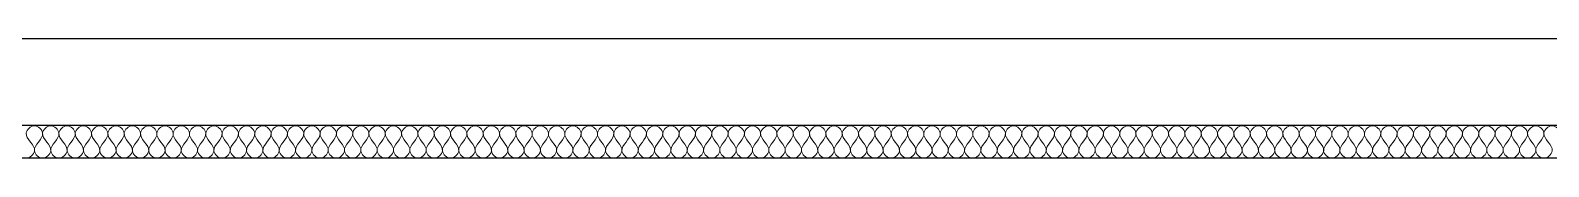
# Model space of a CAD drawing. Header units: metres. Extents: x 125 to 1179, y 511 to 749.
# Drawn here: x 600.6 to 652.4, y 695.2 to 699.3 of the extents above; entities that cross this region are included whole.
import ezdxf

# ---------------------------------------------------------------- set-up
doc = ezdxf.new("R2010")
doc.units = ezdxf.units.M
doc.layers.add('Text18', color=8, linetype='Continuous', lineweight=18)

msp = doc.modelspace()

# ---------------------------------------------------------------- linework, layer by layer
for p, q in [((735.692, 699.329), (385.661, 699.329)), ((732.321, 696.369), (510.855, 696.369)), ((731.197, 695.245), (532.321, 695.245))]:
    msp.add_line(p, q)
at = {"layer": 'Text18', "color": 0, "ltscale": 0.5}
for points, knots in [([(601.018, 696.107), (601.001, 696.227), (600.74, 696.488), (600.242, 695.993), (600.963, 695.609), (600.586, 695.246), (600.461, 695.245)], [2.217326, 2.217326, 2.217326, 2.217326, 2.553667, 2.890008, 3.49416, 3.830501, 3.830501, 3.830501, 3.830501]), ([(601.574, 696.107), (601.557, 696.227), (601.296, 696.488), (600.799, 695.993), (601.519, 695.609), (601.142, 695.246), (601.018, 695.245)], [2.217326, 2.217326, 2.217326, 2.217326, 2.553667, 2.890008, 3.49416, 3.830501, 3.830501, 3.830501, 3.830501]), ([(602.13, 696.107), (602.114, 696.227), (601.852, 696.488), (601.355, 695.993), (602.076, 695.609), (601.699, 695.246), (601.574, 695.245)], [2.217326, 2.217326, 2.217326, 2.217326, 2.553667, 2.890008, 3.49416, 3.830501, 3.830501, 3.830501, 3.830501]), ([(602.687, 696.107), (602.67, 696.227), (602.409, 696.488), (601.911, 695.993), (602.632, 695.609), (602.255, 695.246), (602.13, 695.245)], [2.217326, 2.217326, 2.217326, 2.217326, 2.553667, 2.890008, 3.49416, 3.830501, 3.830501, 3.830501, 3.830501]), ([(603.243, 696.107), (603.226, 696.227), (602.965, 696.488), (602.468, 695.993), (603.188, 695.609), (602.811, 695.246), (602.687, 695.245)], [2.217326, 2.217326, 2.217326, 2.217326, 2.553667, 2.890008, 3.49416, 3.830501, 3.830501, 3.830501, 3.830501]), ([(603.799, 696.107), (603.783, 696.227), (603.521, 696.488), (603.024, 695.993), (603.745, 695.609), (603.368, 695.246), (603.243, 695.245)], [2.217326, 2.217326, 2.217326, 2.217326, 2.553667, 2.890008, 3.49416, 3.830501, 3.830501, 3.830501, 3.830501]), ([(604.356, 696.107), (604.339, 696.227), (604.078, 696.488), (603.58, 695.993), (604.301, 695.609), (603.924, 695.246), (603.799, 695.245)], [2.217326, 2.217326, 2.217326, 2.217326, 2.553667, 2.890008, 3.49416, 3.830501, 3.830501, 3.830501, 3.830501]), ([(604.912, 696.107), (604.895, 696.227), (604.634, 696.488), (604.137, 695.993), (604.857, 695.609), (604.48, 695.246), (604.356, 695.245)], [2.217326, 2.217326, 2.217326, 2.217326, 2.553667, 2.890008, 3.49416, 3.830501, 3.830501, 3.830501, 3.830501]), ([(605.468, 696.107), (605.452, 696.227), (605.19, 696.488), (604.693, 695.993), (605.414, 695.609), (605.037, 695.246), (604.912, 695.245)], [2.217326, 2.217326, 2.217326, 2.217326, 2.553667, 2.890008, 3.49416, 3.830501, 3.830501, 3.830501, 3.830501]), ([(606.025, 696.107), (606.008, 696.227), (605.747, 696.488), (605.249, 695.993), (605.97, 695.609), (605.593, 695.246), (605.468, 695.245)], [2.217326, 2.217326, 2.217326, 2.217326, 2.553667, 2.890008, 3.49416, 3.830501, 3.830501, 3.830501, 3.830501]), ([(606.581, 696.107), (606.564, 696.227), (606.303, 696.488), (605.806, 695.993), (606.526, 695.609), (606.149, 695.246), (606.025, 695.245)], [2.217326, 2.217326, 2.217326, 2.217326, 2.553667, 2.890008, 3.49416, 3.830501, 3.830501, 3.830501, 3.830501]), ([(607.137, 696.107), (607.121, 696.227), (606.859, 696.488), (606.362, 695.993), (607.083, 695.609), (606.706, 695.246), (606.581, 695.245)], [2.217326, 2.217326, 2.217326, 2.217326, 2.553667, 2.890008, 3.49416, 3.830501, 3.830501, 3.830501, 3.830501]), ([(607.694, 696.107), (607.677, 696.227), (607.416, 696.488), (606.918, 695.993), (607.639, 695.609), (607.262, 695.246), (607.137, 695.245)], [2.217326, 2.217326, 2.217326, 2.217326, 2.553667, 2.890008, 3.49416, 3.830501, 3.830501, 3.830501, 3.830501]), ([(608.25, 696.107), (608.233, 696.227), (607.972, 696.488), (607.475, 695.993), (608.195, 695.609), (607.818, 695.246), (607.694, 695.245)], [2.217326, 2.217326, 2.217326, 2.217326, 2.553667, 2.890008, 3.49416, 3.830501, 3.830501, 3.830501, 3.830501]), ([(608.806, 696.107), (608.79, 696.227), (608.528, 696.488), (608.031, 695.993), (608.752, 695.609), (608.375, 695.246), (608.25, 695.245)], [2.217326, 2.217326, 2.217326, 2.217326, 2.553667, 2.890008, 3.49416, 3.830501, 3.830501, 3.830501, 3.830501]), ([(609.363, 696.107), (609.346, 696.227), (609.085, 696.488), (608.587, 695.993), (609.308, 695.609), (608.931, 695.246), (608.806, 695.245)], [2.217326, 2.217326, 2.217326, 2.217326, 2.553667, 2.890008, 3.49416, 3.830501, 3.830501, 3.830501, 3.830501]), ([(609.919, 696.107), (609.902, 696.227), (609.641, 696.488), (609.144, 695.993), (609.864, 695.609), (609.487, 695.246), (609.363, 695.245)], [2.217326, 2.217326, 2.217326, 2.217326, 2.553667, 2.890008, 3.49416, 3.830501, 3.830501, 3.830501, 3.830501]), ([(610.475, 696.107), (610.459, 696.227), (610.197, 696.488), (609.7, 695.993), (610.42, 695.609), (610.044, 695.246), (609.919, 695.245)], [2.217326, 2.217326, 2.217326, 2.217326, 2.553667, 2.890008, 3.49416, 3.830501, 3.830501, 3.830501, 3.830501]), ([(611.032, 696.107), (611.015, 696.227), (610.754, 696.488), (610.256, 695.993), (610.977, 695.609), (610.6, 695.246), (610.475, 695.245)], [2.217326, 2.217326, 2.217326, 2.217326, 2.553667, 2.890008, 3.49416, 3.830501, 3.830501, 3.830501, 3.830501]), ([(611.588, 696.107), (611.571, 696.227), (611.31, 696.488), (610.812, 695.993), (611.533, 695.609), (611.156, 695.246), (611.032, 695.245)], [2.217326, 2.217326, 2.217326, 2.217326, 2.553667, 2.890008, 3.49416, 3.830501, 3.830501, 3.830501, 3.830501]), ([(612.144, 696.107), (612.128, 696.227), (611.866, 696.488), (611.369, 695.993), (612.089, 695.609), (611.713, 695.246), (611.588, 695.245)], [2.217326, 2.217326, 2.217326, 2.217326, 2.553667, 2.890008, 3.49416, 3.830501, 3.830501, 3.830501, 3.830501]), ([(612.701, 696.107), (612.684, 696.227), (612.423, 696.488), (611.925, 695.993), (612.646, 695.609), (612.269, 695.246), (612.144, 695.245)], [2.217326, 2.217326, 2.217326, 2.217326, 2.553667, 2.890008, 3.49416, 3.830501, 3.830501, 3.830501, 3.830501]), ([(613.257, 696.107), (613.24, 696.227), (612.979, 696.488), (612.481, 695.993), (613.202, 695.609), (612.825, 695.246), (612.701, 695.245)], [2.217326, 2.217326, 2.217326, 2.217326, 2.553667, 2.890008, 3.49416, 3.830501, 3.830501, 3.830501, 3.830501]), ([(613.813, 696.107), (613.797, 696.227), (613.535, 696.488), (613.038, 695.993), (613.758, 695.609), (613.382, 695.246), (613.257, 695.245)], [2.217326, 2.217326, 2.217326, 2.217326, 2.553667, 2.890008, 3.49416, 3.830501, 3.830501, 3.830501, 3.830501]), ([(614.369, 696.107), (614.353, 696.227), (614.092, 696.488), (613.594, 695.993), (614.315, 695.609), (613.938, 695.246), (613.813, 695.245)], [2.217326, 2.217326, 2.217326, 2.217326, 2.553667, 2.890008, 3.49416, 3.830501, 3.830501, 3.830501, 3.830501]), ([(614.926, 696.107), (614.909, 696.227), (614.648, 696.488), (614.15, 695.993), (614.871, 695.609), (614.494, 695.246), (614.369, 695.245)], [2.217326, 2.217326, 2.217326, 2.217326, 2.553667, 2.890008, 3.49416, 3.830501, 3.830501, 3.830501, 3.830501]), ([(615.482, 696.107), (615.465, 696.227), (615.204, 696.488), (614.707, 695.993), (615.427, 695.609), (615.05, 695.246), (614.926, 695.245)], [2.217326, 2.217326, 2.217326, 2.217326, 2.553667, 2.890008, 3.49416, 3.830501, 3.830501, 3.830501, 3.830501]), ([(616.038, 696.107), (616.022, 696.227), (615.76, 696.488), (615.263, 695.993), (615.984, 695.609), (615.607, 695.246), (615.482, 695.245)], [2.217326, 2.217326, 2.217326, 2.217326, 2.553667, 2.890008, 3.49416, 3.830501, 3.830501, 3.830501, 3.830501]), ([(616.595, 696.107), (616.578, 696.227), (616.317, 696.488), (615.819, 695.993), (616.54, 695.609), (616.163, 695.246), (616.038, 695.245)], [2.217326, 2.217326, 2.217326, 2.217326, 2.553667, 2.890008, 3.49416, 3.830501, 3.830501, 3.830501, 3.830501]), ([(617.151, 696.107), (617.134, 696.227), (616.873, 696.488), (616.376, 695.993), (617.096, 695.609), (616.719, 695.246), (616.595, 695.245)], [2.217326, 2.217326, 2.217326, 2.217326, 2.553667, 2.890008, 3.49416, 3.830501, 3.830501, 3.830501, 3.830501]), ([(617.707, 696.107), (617.691, 696.227), (617.429, 696.488), (616.932, 695.993), (617.653, 695.609), (617.276, 695.246), (617.151, 695.245)], [2.217326, 2.217326, 2.217326, 2.217326, 2.553667, 2.890008, 3.49416, 3.830501, 3.830501, 3.830501, 3.830501]), ([(618.264, 696.107), (618.247, 696.227), (617.986, 696.488), (617.488, 695.993), (618.209, 695.609), (617.832, 695.246), (617.707, 695.245)], [2.217326, 2.217326, 2.217326, 2.217326, 2.553667, 2.890008, 3.49416, 3.830501, 3.830501, 3.830501, 3.830501]), ([(618.82, 696.107), (618.803, 696.227), (618.542, 696.488), (618.045, 695.993), (618.765, 695.609), (618.388, 695.246), (618.264, 695.245)], [2.217326, 2.217326, 2.217326, 2.217326, 2.553667, 2.890008, 3.49416, 3.830501, 3.830501, 3.830501, 3.830501]), ([(619.376, 696.107), (619.36, 696.227), (619.098, 696.488), (618.601, 695.993), (619.322, 695.609), (618.945, 695.246), (618.82, 695.245)], [2.217326, 2.217326, 2.217326, 2.217326, 2.553667, 2.890008, 3.49416, 3.830501, 3.830501, 3.830501, 3.830501]), ([(619.933, 696.107), (619.916, 696.227), (619.655, 696.488), (619.157, 695.993), (619.878, 695.609), (619.501, 695.246), (619.376, 695.245)], [2.217326, 2.217326, 2.217326, 2.217326, 2.553667, 2.890008, 3.49416, 3.830501, 3.830501, 3.830501, 3.830501]), ([(620.489, 696.107), (620.472, 696.227), (620.211, 696.488), (619.714, 695.993), (620.434, 695.609), (620.057, 695.246), (619.933, 695.245)], [2.217326, 2.217326, 2.217326, 2.217326, 2.553667, 2.890008, 3.49416, 3.830501, 3.830501, 3.830501, 3.830501]), ([(621.045, 696.107), (621.029, 696.227), (620.767, 696.488), (620.27, 695.993), (620.991, 695.609), (620.614, 695.246), (620.489, 695.245)], [2.217326, 2.217326, 2.217326, 2.217326, 2.553667, 2.890008, 3.49416, 3.830501, 3.830501, 3.830501, 3.830501]), ([(621.602, 696.107), (621.585, 696.227), (621.324, 696.488), (620.826, 695.993), (621.547, 695.609), (621.17, 695.246), (621.045, 695.245)], [2.217326, 2.217326, 2.217326, 2.217326, 2.553667, 2.890008, 3.49416, 3.830501, 3.830501, 3.830501, 3.830501]), ([(622.158, 696.107), (622.141, 696.227), (621.88, 696.488), (621.383, 695.993), (622.103, 695.609), (621.726, 695.246), (621.602, 695.245)], [2.217326, 2.217326, 2.217326, 2.217326, 2.553667, 2.890008, 3.49416, 3.830501, 3.830501, 3.830501, 3.830501]), ([(622.714, 696.107), (622.698, 696.227), (622.436, 696.488), (621.939, 695.993), (622.66, 695.609), (622.283, 695.246), (622.158, 695.245)], [2.217326, 2.217326, 2.217326, 2.217326, 2.553667, 2.890008, 3.49416, 3.830501, 3.830501, 3.830501, 3.830501]), ([(623.271, 696.107), (623.254, 696.227), (622.993, 696.488), (622.495, 695.993), (623.216, 695.609), (622.839, 695.246), (622.714, 695.245)], [2.217326, 2.217326, 2.217326, 2.217326, 2.553667, 2.890008, 3.49416, 3.830501, 3.830501, 3.830501, 3.830501]), ([(623.827, 696.107), (623.81, 696.227), (623.549, 696.488), (623.052, 695.993), (623.772, 695.609), (623.395, 695.246), (623.271, 695.245)], [2.217326, 2.217326, 2.217326, 2.217326, 2.553667, 2.890008, 3.49416, 3.830501, 3.830501, 3.830501, 3.830501]), ([(624.383, 696.107), (624.367, 696.227), (624.105, 696.488), (623.608, 695.993), (624.329, 695.609), (623.952, 695.246), (623.827, 695.245)], [2.217326, 2.217326, 2.217326, 2.217326, 2.553667, 2.890008, 3.49416, 3.830501, 3.830501, 3.830501, 3.830501]), ([(624.94, 696.107), (624.923, 696.227), (624.662, 696.488), (624.164, 695.993), (624.885, 695.609), (624.508, 695.246), (624.383, 695.245)], [2.217326, 2.217326, 2.217326, 2.217326, 2.553667, 2.890008, 3.49416, 3.830501, 3.830501, 3.830501, 3.830501]), ([(625.496, 696.107), (625.479, 696.227), (625.218, 696.488), (624.721, 695.993), (625.441, 695.609), (625.064, 695.246), (624.94, 695.245)], [2.217326, 2.217326, 2.217326, 2.217326, 2.553667, 2.890008, 3.49416, 3.830501, 3.830501, 3.830501, 3.830501]), ([(626.052, 696.107), (626.036, 696.227), (625.774, 696.488), (625.277, 695.993), (625.998, 695.609), (625.621, 695.246), (625.496, 695.245)], [2.217326, 2.217326, 2.217326, 2.217326, 2.553667, 2.890008, 3.49416, 3.830501, 3.830501, 3.830501, 3.830501]), ([(626.609, 696.107), (626.592, 696.227), (626.331, 696.488), (625.833, 695.993), (626.554, 695.609), (626.177, 695.246), (626.052, 695.245)], [2.217326, 2.217326, 2.217326, 2.217326, 2.553667, 2.890008, 3.49416, 3.830501, 3.830501, 3.830501, 3.830501]), ([(627.165, 696.107), (627.148, 696.227), (626.887, 696.488), (626.39, 695.993), (627.11, 695.609), (626.733, 695.246), (626.609, 695.245)], [2.217326, 2.217326, 2.217326, 2.217326, 2.553667, 2.890008, 3.49416, 3.830501, 3.830501, 3.830501, 3.830501]), ([(627.721, 696.107), (627.705, 696.227), (627.443, 696.488), (626.946, 695.993), (627.666, 695.609), (627.29, 695.246), (627.165, 695.245)], [2.217326, 2.217326, 2.217326, 2.217326, 2.553667, 2.890008, 3.49416, 3.830501, 3.830501, 3.830501, 3.830501]), ([(628.278, 696.107), (628.261, 696.227), (628, 696.488), (627.502, 695.993), (628.223, 695.609), (627.846, 695.246), (627.721, 695.245)], [2.217326, 2.217326, 2.217326, 2.217326, 2.553667, 2.890008, 3.49416, 3.830501, 3.830501, 3.830501, 3.830501]), ([(628.834, 696.107), (628.817, 696.227), (628.556, 696.488), (628.058, 695.993), (628.779, 695.609), (628.402, 695.246), (628.278, 695.245)], [2.217326, 2.217326, 2.217326, 2.217326, 2.553667, 2.890008, 3.49416, 3.830501, 3.830501, 3.830501, 3.830501]), ([(629.39, 696.107), (629.374, 696.227), (629.112, 696.488), (628.615, 695.993), (629.335, 695.609), (628.959, 695.246), (628.834, 695.245)], [2.217326, 2.217326, 2.217326, 2.217326, 2.553667, 2.890008, 3.49416, 3.830501, 3.830501, 3.830501, 3.830501]), ([(629.947, 696.107), (629.93, 696.227), (629.669, 696.488), (629.171, 695.993), (629.892, 695.609), (629.515, 695.246), (629.39, 695.245)], [2.217326, 2.217326, 2.217326, 2.217326, 2.553667, 2.890008, 3.49416, 3.830501, 3.830501, 3.830501, 3.830501]), ([(630.503, 696.107), (630.486, 696.227), (630.225, 696.488), (629.727, 695.993), (630.448, 695.609), (630.071, 695.246), (629.947, 695.245)], [2.217326, 2.217326, 2.217326, 2.217326, 2.553667, 2.890008, 3.49416, 3.830501, 3.830501, 3.830501, 3.830501]), ([(631.059, 696.107), (631.043, 696.227), (630.781, 696.488), (630.284, 695.993), (631.004, 695.609), (630.628, 695.246), (630.503, 695.245)], [2.217326, 2.217326, 2.217326, 2.217326, 2.553667, 2.890008, 3.49416, 3.830501, 3.830501, 3.830501, 3.830501]), ([(631.615, 696.107), (631.599, 696.227), (631.338, 696.488), (630.84, 695.993), (631.561, 695.609), (631.184, 695.246), (631.059, 695.245)], [2.217326, 2.217326, 2.217326, 2.217326, 2.553667, 2.890008, 3.49416, 3.830501, 3.830501, 3.830501, 3.830501]), ([(632.172, 696.107), (632.155, 696.227), (631.894, 696.488), (631.396, 695.993), (632.117, 695.609), (631.74, 695.246), (631.615, 695.245)], [2.217326, 2.217326, 2.217326, 2.217326, 2.553667, 2.890008, 3.49416, 3.830501, 3.830501, 3.830501, 3.830501]), ([(632.728, 696.107), (632.711, 696.227), (632.45, 696.488), (631.953, 695.993), (632.673, 695.609), (632.296, 695.246), (632.172, 695.245)], [2.217326, 2.217326, 2.217326, 2.217326, 2.553667, 2.890008, 3.49416, 3.830501, 3.830501, 3.830501, 3.830501]), ([(633.284, 696.107), (633.268, 696.227), (633.006, 696.488), (632.509, 695.993), (633.23, 695.609), (632.853, 695.246), (632.728, 695.245)], [2.217326, 2.217326, 2.217326, 2.217326, 2.553667, 2.890008, 3.49416, 3.830501, 3.830501, 3.830501, 3.830501]), ([(633.841, 696.107), (633.824, 696.227), (633.563, 696.488), (633.065, 695.993), (633.786, 695.609), (633.409, 695.246), (633.284, 695.245)], [2.217326, 2.217326, 2.217326, 2.217326, 2.553667, 2.890008, 3.49416, 3.830501, 3.830501, 3.830501, 3.830501]), ([(634.397, 696.107), (634.38, 696.227), (634.119, 696.488), (633.622, 695.993), (634.342, 695.609), (633.965, 695.246), (633.841, 695.245)], [2.217326, 2.217326, 2.217326, 2.217326, 2.553667, 2.890008, 3.49416, 3.830501, 3.830501, 3.830501, 3.830501]), ([(634.953, 696.107), (634.937, 696.227), (634.675, 696.488), (634.178, 695.993), (634.899, 695.609), (634.522, 695.246), (634.397, 695.245)], [2.217326, 2.217326, 2.217326, 2.217326, 2.553667, 2.890008, 3.49416, 3.830501, 3.830501, 3.830501, 3.830501]), ([(635.51, 696.107), (635.493, 696.227), (635.232, 696.488), (634.734, 695.993), (635.455, 695.609), (635.078, 695.246), (634.953, 695.245)], [2.217326, 2.217326, 2.217326, 2.217326, 2.553667, 2.890008, 3.49416, 3.830501, 3.830501, 3.830501, 3.830501]), ([(636.066, 696.107), (636.049, 696.227), (635.788, 696.488), (635.291, 695.993), (636.011, 695.609), (635.634, 695.246), (635.51, 695.245)], [2.217326, 2.217326, 2.217326, 2.217326, 2.553667, 2.890008, 3.49416, 3.830501, 3.830501, 3.830501, 3.830501]), ([(636.622, 696.107), (636.606, 696.227), (636.344, 696.488), (635.847, 695.993), (636.568, 695.609), (636.191, 695.246), (636.066, 695.245)], [2.217326, 2.217326, 2.217326, 2.217326, 2.553667, 2.890008, 3.49416, 3.830501, 3.830501, 3.830501, 3.830501]), ([(637.179, 696.107), (637.162, 696.227), (636.901, 696.488), (636.403, 695.993), (637.124, 695.609), (636.747, 695.246), (636.622, 695.245)], [2.217326, 2.217326, 2.217326, 2.217326, 2.553667, 2.890008, 3.49416, 3.830501, 3.830501, 3.830501, 3.830501]), ([(637.735, 696.107), (637.718, 696.227), (637.457, 696.488), (636.96, 695.993), (637.68, 695.609), (637.303, 695.246), (637.179, 695.245)], [2.217326, 2.217326, 2.217326, 2.217326, 2.553667, 2.890008, 3.49416, 3.830501, 3.830501, 3.830501, 3.830501]), ([(638.291, 696.107), (638.275, 696.227), (638.013, 696.488), (637.516, 695.993), (638.237, 695.609), (637.86, 695.246), (637.735, 695.245)], [2.217326, 2.217326, 2.217326, 2.217326, 2.553667, 2.890008, 3.49416, 3.830501, 3.830501, 3.830501, 3.830501]), ([(638.848, 696.107), (638.831, 696.227), (638.57, 696.488), (638.072, 695.993), (638.793, 695.609), (638.416, 695.246), (638.291, 695.245)], [2.217326, 2.217326, 2.217326, 2.217326, 2.553667, 2.890008, 3.49416, 3.830501, 3.830501, 3.830501, 3.830501]), ([(639.404, 696.107), (639.387, 696.227), (639.126, 696.488), (638.629, 695.993), (639.349, 695.609), (638.972, 695.246), (638.848, 695.245)], [2.217326, 2.217326, 2.217326, 2.217326, 2.553667, 2.890008, 3.49416, 3.830501, 3.830501, 3.830501, 3.830501]), ([(639.96, 696.107), (639.944, 696.227), (639.682, 696.488), (639.185, 695.993), (639.906, 695.609), (639.529, 695.246), (639.404, 695.245)], [2.217326, 2.217326, 2.217326, 2.217326, 2.553667, 2.890008, 3.49416, 3.830501, 3.830501, 3.830501, 3.830501]), ([(640.517, 696.107), (640.5, 696.227), (640.239, 696.488), (639.741, 695.993), (640.462, 695.609), (640.085, 695.246), (639.96, 695.245)], [2.217326, 2.217326, 2.217326, 2.217326, 2.553667, 2.890008, 3.49416, 3.830501, 3.830501, 3.830501, 3.830501]), ([(641.073, 696.107), (641.056, 696.227), (640.795, 696.488), (640.298, 695.993), (641.018, 695.609), (640.641, 695.246), (640.517, 695.245)], [2.217326, 2.217326, 2.217326, 2.217326, 2.553667, 2.890008, 3.49416, 3.830501, 3.830501, 3.830501, 3.830501]), ([(641.629, 696.107), (641.613, 696.227), (641.351, 696.488), (640.854, 695.993), (641.575, 695.609), (641.198, 695.246), (641.073, 695.245)], [2.217326, 2.217326, 2.217326, 2.217326, 2.553667, 2.890008, 3.49416, 3.830501, 3.830501, 3.830501, 3.830501]), ([(642.186, 696.107), (642.169, 696.227), (641.908, 696.488), (641.41, 695.993), (642.131, 695.609), (641.754, 695.246), (641.629, 695.245)], [2.217326, 2.217326, 2.217326, 2.217326, 2.553667, 2.890008, 3.49416, 3.830501, 3.830501, 3.830501, 3.830501]), ([(642.742, 696.107), (642.725, 696.227), (642.464, 696.488), (641.967, 695.993), (642.687, 695.609), (642.31, 695.246), (642.186, 695.245)], [2.217326, 2.217326, 2.217326, 2.217326, 2.553667, 2.890008, 3.49416, 3.830501, 3.830501, 3.830501, 3.830501]), ([(643.298, 696.107), (643.282, 696.227), (643.02, 696.488), (642.523, 695.993), (643.244, 695.609), (642.867, 695.246), (642.742, 695.245)], [2.217326, 2.217326, 2.217326, 2.217326, 2.553667, 2.890008, 3.49416, 3.830501, 3.830501, 3.830501, 3.830501]), ([(643.855, 696.107), (643.838, 696.227), (643.577, 696.488), (643.079, 695.993), (643.8, 695.609), (643.423, 695.246), (643.298, 695.245)], [2.217326, 2.217326, 2.217326, 2.217326, 2.553667, 2.890008, 3.49416, 3.830501, 3.830501, 3.830501, 3.830501]), ([(644.411, 696.107), (644.394, 696.227), (644.133, 696.488), (643.636, 695.993), (644.356, 695.609), (643.979, 695.246), (643.855, 695.245)], [2.217326, 2.217326, 2.217326, 2.217326, 2.553667, 2.890008, 3.49416, 3.830501, 3.830501, 3.830501, 3.830501]), ([(644.967, 696.107), (644.951, 696.227), (644.689, 696.488), (644.192, 695.993), (644.912, 695.609), (644.536, 695.246), (644.411, 695.245)], [2.217326, 2.217326, 2.217326, 2.217326, 2.553667, 2.890008, 3.49416, 3.830501, 3.830501, 3.830501, 3.830501]), ([(645.524, 696.107), (645.507, 696.227), (645.246, 696.488), (644.748, 695.993), (645.469, 695.609), (645.092, 695.246), (644.967, 695.245)], [2.217326, 2.217326, 2.217326, 2.217326, 2.553667, 2.890008, 3.49416, 3.830501, 3.830501, 3.830501, 3.830501]), ([(646.08, 696.107), (646.063, 696.227), (645.802, 696.488), (645.304, 695.993), (646.025, 695.609), (645.648, 695.246), (645.524, 695.245)], [2.217326, 2.217326, 2.217326, 2.217326, 2.553667, 2.890008, 3.49416, 3.830501, 3.830501, 3.830501, 3.830501]), ([(646.636, 696.107), (646.62, 696.227), (646.358, 696.488), (645.861, 695.993), (646.581, 695.609), (646.205, 695.246), (646.08, 695.245)], [2.217326, 2.217326, 2.217326, 2.217326, 2.553667, 2.890008, 3.49416, 3.830501, 3.830501, 3.830501, 3.830501]), ([(647.193, 696.107), (647.176, 696.227), (646.915, 696.488), (646.417, 695.993), (647.138, 695.609), (646.761, 695.246), (646.636, 695.245)], [2.217326, 2.217326, 2.217326, 2.217326, 2.553667, 2.890008, 3.49416, 3.830501, 3.830501, 3.830501, 3.830501]), ([(647.749, 696.107), (647.732, 696.227), (647.471, 696.488), (646.973, 695.993), (647.694, 695.609), (647.317, 695.246), (647.193, 695.245)], [2.217326, 2.217326, 2.217326, 2.217326, 2.553667, 2.890008, 3.49416, 3.830501, 3.830501, 3.830501, 3.830501]), ([(648.305, 696.107), (648.289, 696.227), (648.027, 696.488), (647.53, 695.993), (648.25, 695.609), (647.874, 695.246), (647.749, 695.245)], [2.217326, 2.217326, 2.217326, 2.217326, 2.553667, 2.890008, 3.49416, 3.830501, 3.830501, 3.830501, 3.830501]), ([(648.861, 696.107), (648.845, 696.227), (648.584, 696.488), (648.086, 695.993), (648.807, 695.609), (648.43, 695.246), (648.305, 695.245)], [2.217326, 2.217326, 2.217326, 2.217326, 2.553667, 2.890008, 3.49416, 3.830501, 3.830501, 3.830501, 3.830501]), ([(649.418, 696.107), (649.401, 696.227), (649.14, 696.488), (648.642, 695.993), (649.363, 695.609), (648.986, 695.246), (648.861, 695.245)], [2.217326, 2.217326, 2.217326, 2.217326, 2.553667, 2.890008, 3.49416, 3.830501, 3.830501, 3.830501, 3.830501]), ([(649.974, 696.107), (649.958, 696.227), (649.696, 696.488), (649.199, 695.993), (649.919, 695.609), (649.542, 695.246), (649.418, 695.245)], [2.217326, 2.217326, 2.217326, 2.217326, 2.553667, 2.890008, 3.49416, 3.830501, 3.830501, 3.830501, 3.830501]), ([(650.53, 696.107), (650.514, 696.227), (650.252, 696.488), (649.755, 695.993), (650.476, 695.609), (650.099, 695.246), (649.974, 695.245)], [2.217326, 2.217326, 2.217326, 2.217326, 2.553667, 2.890008, 3.49416, 3.830501, 3.830501, 3.830501, 3.830501]), ([(651.087, 696.107), (651.07, 696.227), (650.809, 696.488), (650.311, 695.993), (651.032, 695.609), (650.655, 695.246), (650.53, 695.245)], [2.217326, 2.217326, 2.217326, 2.217326, 2.553667, 2.890008, 3.49416, 3.830501, 3.830501, 3.830501, 3.830501]), ([(651.643, 696.107), (651.626, 696.227), (651.365, 696.488), (650.868, 695.993), (651.588, 695.609), (651.211, 695.246), (651.087, 695.245)], [2.217326, 2.217326, 2.217326, 2.217326, 2.553667, 2.890008, 3.49416, 3.830501, 3.830501, 3.830501, 3.830501]), ([(652.199, 696.107), (652.183, 696.227), (651.921, 696.488), (651.424, 695.993), (652.145, 695.609), (651.768, 695.246), (651.643, 695.245)], [2.217326, 2.217326, 2.217326, 2.217326, 2.553667, 2.890008, 3.49416, 3.830501, 3.830501, 3.830501, 3.830501]), ([(652.756, 696.107), (652.739, 696.227), (652.478, 696.488), (651.98, 695.993), (652.701, 695.609), (652.324, 695.246), (652.199, 695.245)], [2.217326, 2.217326, 2.217326, 2.217326, 2.553667, 2.890008, 3.49416, 3.830501, 3.830501, 3.830501, 3.830501]), ([(601.018, 695.245), (600.887, 695.246), (600.521, 695.609), (601.048, 695.892), (601.018, 696.107)], [1.2768335, 1.2768335, 1.2768335, 1.2768335, 1.6131741, 2.2173264, 2.2173264, 2.2173264, 2.2173264]), ([(601.574, 695.245), (601.443, 695.246), (601.078, 695.609), (601.604, 695.892), (601.574, 696.107)], [1.2768335, 1.2768335, 1.2768335, 1.2768335, 1.6131741, 2.2173264, 2.2173264, 2.2173264, 2.2173264]), ([(602.13, 695.245), (602, 695.246), (601.634, 695.609), (602.16, 695.892), (602.13, 696.107)], [1.2768335, 1.2768335, 1.2768335, 1.2768335, 1.6131741, 2.2173264, 2.2173264, 2.2173264, 2.2173264]), ([(602.687, 695.245), (602.556, 695.246), (602.19, 695.609), (602.717, 695.892), (602.687, 696.107)], [1.2768335, 1.2768335, 1.2768335, 1.2768335, 1.6131741, 2.2173264, 2.2173264, 2.2173264, 2.2173264]), ([(603.243, 695.245), (603.112, 695.246), (602.747, 695.609), (603.273, 695.892), (603.243, 696.107)], [1.2768335, 1.2768335, 1.2768335, 1.2768335, 1.6131741, 2.2173264, 2.2173264, 2.2173264, 2.2173264]), ([(603.799, 695.245), (603.669, 695.246), (603.303, 695.609), (603.829, 695.892), (603.799, 696.107)], [1.2768335, 1.2768335, 1.2768335, 1.2768335, 1.6131741, 2.2173264, 2.2173264, 2.2173264, 2.2173264]), ([(604.356, 695.245), (604.225, 695.246), (603.859, 695.609), (604.386, 695.892), (604.356, 696.107)], [1.2768335, 1.2768335, 1.2768335, 1.2768335, 1.6131741, 2.2173264, 2.2173264, 2.2173264, 2.2173264]), ([(604.912, 695.245), (604.781, 695.246), (604.416, 695.609), (604.942, 695.892), (604.912, 696.107)], [1.2768335, 1.2768335, 1.2768335, 1.2768335, 1.6131741, 2.2173264, 2.2173264, 2.2173264, 2.2173264]), ([(605.468, 695.245), (605.338, 695.246), (604.972, 695.609), (605.498, 695.892), (605.468, 696.107)], [1.2768335, 1.2768335, 1.2768335, 1.2768335, 1.6131741, 2.2173264, 2.2173264, 2.2173264, 2.2173264]), ([(606.025, 695.245), (605.894, 695.246), (605.528, 695.609), (606.055, 695.892), (606.025, 696.107)], [1.2768335, 1.2768335, 1.2768335, 1.2768335, 1.6131741, 2.2173264, 2.2173264, 2.2173264, 2.2173264]), ([(606.581, 695.245), (606.45, 695.246), (606.085, 695.609), (606.611, 695.892), (606.581, 696.107)], [1.2768335, 1.2768335, 1.2768335, 1.2768335, 1.6131741, 2.2173264, 2.2173264, 2.2173264, 2.2173264]), ([(607.137, 695.245), (607.007, 695.246), (606.641, 695.609), (607.167, 695.892), (607.137, 696.107)], [1.2768335, 1.2768335, 1.2768335, 1.2768335, 1.6131741, 2.2173264, 2.2173264, 2.2173264, 2.2173264]), ([(607.694, 695.245), (607.563, 695.246), (607.197, 695.609), (607.724, 695.892), (607.694, 696.107)], [1.2768335, 1.2768335, 1.2768335, 1.2768335, 1.6131741, 2.2173264, 2.2173264, 2.2173264, 2.2173264]), ([(608.25, 695.245), (608.119, 695.246), (607.754, 695.609), (608.28, 695.892), (608.25, 696.107)], [1.2768335, 1.2768335, 1.2768335, 1.2768335, 1.6131741, 2.2173264, 2.2173264, 2.2173264, 2.2173264]), ([(608.806, 695.245), (608.676, 695.246), (608.31, 695.609), (608.836, 695.892), (608.806, 696.107)], [1.2768335, 1.2768335, 1.2768335, 1.2768335, 1.6131741, 2.2173264, 2.2173264, 2.2173264, 2.2173264]), ([(609.363, 695.245), (609.232, 695.246), (608.866, 695.609), (609.392, 695.892), (609.363, 696.107)], [1.2768335, 1.2768335, 1.2768335, 1.2768335, 1.6131741, 2.2173264, 2.2173264, 2.2173264, 2.2173264]), ([(609.919, 695.245), (609.788, 695.246), (609.423, 695.609), (609.949, 695.892), (609.919, 696.107)], [1.2768335, 1.2768335, 1.2768335, 1.2768335, 1.6131741, 2.2173264, 2.2173264, 2.2173264, 2.2173264]), ([(610.475, 695.245), (610.344, 695.246), (609.979, 695.609), (610.505, 695.892), (610.475, 696.107)], [1.2768335, 1.2768335, 1.2768335, 1.2768335, 1.6131741, 2.2173264, 2.2173264, 2.2173264, 2.2173264]), ([(611.032, 695.245), (610.901, 695.246), (610.535, 695.609), (611.061, 695.892), (611.032, 696.107)], [1.2768335, 1.2768335, 1.2768335, 1.2768335, 1.6131741, 2.2173264, 2.2173264, 2.2173264, 2.2173264]), ([(611.588, 695.245), (611.457, 695.246), (611.092, 695.609), (611.618, 695.892), (611.588, 696.107)], [1.2768335, 1.2768335, 1.2768335, 1.2768335, 1.6131741, 2.2173264, 2.2173264, 2.2173264, 2.2173264]), ([(612.144, 695.245), (612.013, 695.246), (611.648, 695.609), (612.174, 695.892), (612.144, 696.107)], [1.2768335, 1.2768335, 1.2768335, 1.2768335, 1.6131741, 2.2173264, 2.2173264, 2.2173264, 2.2173264]), ([(612.701, 695.245), (612.57, 695.246), (612.204, 695.609), (612.73, 695.892), (612.701, 696.107)], [1.2768335, 1.2768335, 1.2768335, 1.2768335, 1.6131741, 2.2173264, 2.2173264, 2.2173264, 2.2173264]), ([(613.257, 695.245), (613.126, 695.246), (612.761, 695.609), (613.287, 695.892), (613.257, 696.107)], [1.2768335, 1.2768335, 1.2768335, 1.2768335, 1.6131741, 2.2173264, 2.2173264, 2.2173264, 2.2173264]), ([(613.813, 695.245), (613.682, 695.246), (613.317, 695.609), (613.843, 695.892), (613.813, 696.107)], [1.2768335, 1.2768335, 1.2768335, 1.2768335, 1.6131741, 2.2173264, 2.2173264, 2.2173264, 2.2173264]), ([(614.369, 695.245), (614.239, 695.246), (613.873, 695.609), (614.399, 695.892), (614.369, 696.107)], [1.2768335, 1.2768335, 1.2768335, 1.2768335, 1.6131741, 2.2173264, 2.2173264, 2.2173264, 2.2173264]), ([(614.926, 695.245), (614.795, 695.246), (614.43, 695.609), (614.956, 695.892), (614.926, 696.107)], [1.2768335, 1.2768335, 1.2768335, 1.2768335, 1.6131741, 2.2173264, 2.2173264, 2.2173264, 2.2173264]), ([(615.482, 695.245), (615.351, 695.246), (614.986, 695.609), (615.512, 695.892), (615.482, 696.107)], [1.2768335, 1.2768335, 1.2768335, 1.2768335, 1.6131741, 2.2173264, 2.2173264, 2.2173264, 2.2173264]), ([(616.038, 695.245), (615.908, 695.246), (615.542, 695.609), (616.068, 695.892), (616.038, 696.107)], [1.2768335, 1.2768335, 1.2768335, 1.2768335, 1.6131741, 2.2173264, 2.2173264, 2.2173264, 2.2173264]), ([(616.595, 695.245), (616.464, 695.246), (616.098, 695.609), (616.625, 695.892), (616.595, 696.107)], [1.2768335, 1.2768335, 1.2768335, 1.2768335, 1.6131741, 2.2173264, 2.2173264, 2.2173264, 2.2173264]), ([(617.151, 695.245), (617.02, 695.246), (616.655, 695.609), (617.181, 695.892), (617.151, 696.107)], [1.2768335, 1.2768335, 1.2768335, 1.2768335, 1.6131741, 2.2173264, 2.2173264, 2.2173264, 2.2173264]), ([(617.707, 695.245), (617.577, 695.246), (617.211, 695.609), (617.737, 695.892), (617.707, 696.107)], [1.2768335, 1.2768335, 1.2768335, 1.2768335, 1.6131741, 2.2173264, 2.2173264, 2.2173264, 2.2173264]), ([(618.264, 695.245), (618.133, 695.246), (617.767, 695.609), (618.294, 695.892), (618.264, 696.107)], [1.2768335, 1.2768335, 1.2768335, 1.2768335, 1.6131741, 2.2173264, 2.2173264, 2.2173264, 2.2173264]), ([(618.82, 695.245), (618.689, 695.246), (618.324, 695.609), (618.85, 695.892), (618.82, 696.107)], [1.2768335, 1.2768335, 1.2768335, 1.2768335, 1.6131741, 2.2173264, 2.2173264, 2.2173264, 2.2173264]), ([(619.376, 695.245), (619.246, 695.246), (618.88, 695.609), (619.406, 695.892), (619.376, 696.107)], [1.2768335, 1.2768335, 1.2768335, 1.2768335, 1.6131741, 2.2173264, 2.2173264, 2.2173264, 2.2173264]), ([(619.933, 695.245), (619.802, 695.246), (619.436, 695.609), (619.963, 695.892), (619.933, 696.107)], [1.2768335, 1.2768335, 1.2768335, 1.2768335, 1.6131741, 2.2173264, 2.2173264, 2.2173264, 2.2173264]), ([(620.489, 695.245), (620.358, 695.246), (619.993, 695.609), (620.519, 695.892), (620.489, 696.107)], [1.2768335, 1.2768335, 1.2768335, 1.2768335, 1.6131741, 2.2173264, 2.2173264, 2.2173264, 2.2173264]), ([(621.045, 695.245), (620.915, 695.246), (620.549, 695.609), (621.075, 695.892), (621.045, 696.107)], [1.2768335, 1.2768335, 1.2768335, 1.2768335, 1.6131741, 2.2173264, 2.2173264, 2.2173264, 2.2173264]), ([(621.602, 695.245), (621.471, 695.246), (621.105, 695.609), (621.632, 695.892), (621.602, 696.107)], [1.2768335, 1.2768335, 1.2768335, 1.2768335, 1.6131741, 2.2173264, 2.2173264, 2.2173264, 2.2173264]), ([(622.158, 695.245), (622.027, 695.246), (621.662, 695.609), (622.188, 695.892), (622.158, 696.107)], [1.2768335, 1.2768335, 1.2768335, 1.2768335, 1.6131741, 2.2173264, 2.2173264, 2.2173264, 2.2173264]), ([(622.714, 695.245), (622.584, 695.246), (622.218, 695.609), (622.744, 695.892), (622.714, 696.107)], [1.2768335, 1.2768335, 1.2768335, 1.2768335, 1.6131741, 2.2173264, 2.2173264, 2.2173264, 2.2173264]), ([(623.271, 695.245), (623.14, 695.246), (622.774, 695.609), (623.301, 695.892), (623.271, 696.107)], [1.2768335, 1.2768335, 1.2768335, 1.2768335, 1.6131741, 2.2173264, 2.2173264, 2.2173264, 2.2173264]), ([(623.827, 695.245), (623.696, 695.246), (623.331, 695.609), (623.857, 695.892), (623.827, 696.107)], [1.2768335, 1.2768335, 1.2768335, 1.2768335, 1.6131741, 2.2173264, 2.2173264, 2.2173264, 2.2173264]), ([(624.383, 695.245), (624.253, 695.246), (623.887, 695.609), (624.413, 695.892), (624.383, 696.107)], [1.2768335, 1.2768335, 1.2768335, 1.2768335, 1.6131741, 2.2173264, 2.2173264, 2.2173264, 2.2173264]), ([(624.94, 695.245), (624.809, 695.246), (624.443, 695.609), (624.97, 695.892), (624.94, 696.107)], [1.2768335, 1.2768335, 1.2768335, 1.2768335, 1.6131741, 2.2173264, 2.2173264, 2.2173264, 2.2173264]), ([(625.496, 695.245), (625.365, 695.246), (625, 695.609), (625.526, 695.892), (625.496, 696.107)], [1.2768335, 1.2768335, 1.2768335, 1.2768335, 1.6131741, 2.2173264, 2.2173264, 2.2173264, 2.2173264]), ([(626.052, 695.245), (625.922, 695.246), (625.556, 695.609), (626.082, 695.892), (626.052, 696.107)], [1.2768335, 1.2768335, 1.2768335, 1.2768335, 1.6131741, 2.2173264, 2.2173264, 2.2173264, 2.2173264]), ([(626.609, 695.245), (626.478, 695.246), (626.112, 695.609), (626.638, 695.892), (626.609, 696.107)], [1.2768335, 1.2768335, 1.2768335, 1.2768335, 1.6131741, 2.2173264, 2.2173264, 2.2173264, 2.2173264]), ([(627.165, 695.245), (627.034, 695.246), (626.669, 695.609), (627.195, 695.892), (627.165, 696.107)], [1.2768335, 1.2768335, 1.2768335, 1.2768335, 1.6131741, 2.2173264, 2.2173264, 2.2173264, 2.2173264]), ([(627.721, 695.245), (627.59, 695.246), (627.225, 695.609), (627.751, 695.892), (627.721, 696.107)], [1.2768335, 1.2768335, 1.2768335, 1.2768335, 1.6131741, 2.2173264, 2.2173264, 2.2173264, 2.2173264]), ([(628.278, 695.245), (628.147, 695.246), (627.781, 695.609), (628.307, 695.892), (628.278, 696.107)], [1.2768335, 1.2768335, 1.2768335, 1.2768335, 1.6131741, 2.2173264, 2.2173264, 2.2173264, 2.2173264]), ([(628.834, 695.245), (628.703, 695.246), (628.338, 695.609), (628.864, 695.892), (628.834, 696.107)], [1.2768335, 1.2768335, 1.2768335, 1.2768335, 1.6131741, 2.2173264, 2.2173264, 2.2173264, 2.2173264]), ([(629.39, 695.245), (629.259, 695.246), (628.894, 695.609), (629.42, 695.892), (629.39, 696.107)], [1.2768335, 1.2768335, 1.2768335, 1.2768335, 1.6131741, 2.2173264, 2.2173264, 2.2173264, 2.2173264]), ([(629.947, 695.245), (629.816, 695.246), (629.45, 695.609), (629.976, 695.892), (629.947, 696.107)], [1.2768335, 1.2768335, 1.2768335, 1.2768335, 1.6131741, 2.2173264, 2.2173264, 2.2173264, 2.2173264]), ([(630.503, 695.245), (630.372, 695.246), (630.007, 695.609), (630.533, 695.892), (630.503, 696.107)], [1.2768335, 1.2768335, 1.2768335, 1.2768335, 1.6131741, 2.2173264, 2.2173264, 2.2173264, 2.2173264]), ([(631.059, 695.245), (630.928, 695.246), (630.563, 695.609), (631.089, 695.892), (631.059, 696.107)], [1.2768335, 1.2768335, 1.2768335, 1.2768335, 1.6131741, 2.2173264, 2.2173264, 2.2173264, 2.2173264]), ([(631.615, 695.245), (631.485, 695.246), (631.119, 695.609), (631.645, 695.892), (631.615, 696.107)], [1.2768335, 1.2768335, 1.2768335, 1.2768335, 1.6131741, 2.2173264, 2.2173264, 2.2173264, 2.2173264]), ([(632.172, 695.245), (632.041, 695.246), (631.676, 695.609), (632.202, 695.892), (632.172, 696.107)], [1.2768335, 1.2768335, 1.2768335, 1.2768335, 1.6131741, 2.2173264, 2.2173264, 2.2173264, 2.2173264]), ([(632.728, 695.245), (632.597, 695.246), (632.232, 695.609), (632.758, 695.892), (632.728, 696.107)], [1.2768335, 1.2768335, 1.2768335, 1.2768335, 1.6131741, 2.2173264, 2.2173264, 2.2173264, 2.2173264]), ([(633.284, 695.245), (633.154, 695.246), (632.788, 695.609), (633.314, 695.892), (633.284, 696.107)], [1.2768335, 1.2768335, 1.2768335, 1.2768335, 1.6131741, 2.2173264, 2.2173264, 2.2173264, 2.2173264]), ([(633.841, 695.245), (633.71, 695.246), (633.344, 695.609), (633.871, 695.892), (633.841, 696.107)], [1.2768335, 1.2768335, 1.2768335, 1.2768335, 1.6131741, 2.2173264, 2.2173264, 2.2173264, 2.2173264]), ([(634.397, 695.245), (634.266, 695.246), (633.901, 695.609), (634.427, 695.892), (634.397, 696.107)], [1.2768335, 1.2768335, 1.2768335, 1.2768335, 1.6131741, 2.2173264, 2.2173264, 2.2173264, 2.2173264]), ([(634.953, 695.245), (634.823, 695.246), (634.457, 695.609), (634.983, 695.892), (634.953, 696.107)], [1.2768335, 1.2768335, 1.2768335, 1.2768335, 1.6131741, 2.2173264, 2.2173264, 2.2173264, 2.2173264]), ([(635.51, 695.245), (635.379, 695.246), (635.013, 695.609), (635.54, 695.892), (635.51, 696.107)], [1.2768335, 1.2768335, 1.2768335, 1.2768335, 1.6131741, 2.2173264, 2.2173264, 2.2173264, 2.2173264]), ([(636.066, 695.245), (635.935, 695.246), (635.57, 695.609), (636.096, 695.892), (636.066, 696.107)], [1.2768335, 1.2768335, 1.2768335, 1.2768335, 1.6131741, 2.2173264, 2.2173264, 2.2173264, 2.2173264]), ([(636.622, 695.245), (636.492, 695.246), (636.126, 695.609), (636.652, 695.892), (636.622, 696.107)], [1.2768335, 1.2768335, 1.2768335, 1.2768335, 1.6131741, 2.2173264, 2.2173264, 2.2173264, 2.2173264]), ([(637.179, 695.245), (637.048, 695.246), (636.682, 695.609), (637.209, 695.892), (637.179, 696.107)], [1.2768335, 1.2768335, 1.2768335, 1.2768335, 1.6131741, 2.2173264, 2.2173264, 2.2173264, 2.2173264]), ([(637.735, 695.245), (637.604, 695.246), (637.239, 695.609), (637.765, 695.892), (637.735, 696.107)], [1.2768335, 1.2768335, 1.2768335, 1.2768335, 1.6131741, 2.2173264, 2.2173264, 2.2173264, 2.2173264]), ([(638.291, 695.245), (638.161, 695.246), (637.795, 695.609), (638.321, 695.892), (638.291, 696.107)], [1.2768335, 1.2768335, 1.2768335, 1.2768335, 1.6131741, 2.2173264, 2.2173264, 2.2173264, 2.2173264]), ([(638.848, 695.245), (638.717, 695.246), (638.351, 695.609), (638.878, 695.892), (638.848, 696.107)], [1.2768335, 1.2768335, 1.2768335, 1.2768335, 1.6131741, 2.2173264, 2.2173264, 2.2173264, 2.2173264]), ([(639.404, 695.245), (639.273, 695.246), (638.908, 695.609), (639.434, 695.892), (639.404, 696.107)], [1.2768335, 1.2768335, 1.2768335, 1.2768335, 1.6131741, 2.2173264, 2.2173264, 2.2173264, 2.2173264]), ([(639.96, 695.245), (639.83, 695.246), (639.464, 695.609), (639.99, 695.892), (639.96, 696.107)], [1.2768335, 1.2768335, 1.2768335, 1.2768335, 1.6131741, 2.2173264, 2.2173264, 2.2173264, 2.2173264]), ([(640.517, 695.245), (640.386, 695.246), (640.02, 695.609), (640.547, 695.892), (640.517, 696.107)], [1.2768335, 1.2768335, 1.2768335, 1.2768335, 1.6131741, 2.2173264, 2.2173264, 2.2173264, 2.2173264]), ([(641.073, 695.245), (640.942, 695.246), (640.577, 695.609), (641.103, 695.892), (641.073, 696.107)], [1.2768335, 1.2768335, 1.2768335, 1.2768335, 1.6131741, 2.2173264, 2.2173264, 2.2173264, 2.2173264]), ([(641.629, 695.245), (641.499, 695.246), (641.133, 695.609), (641.659, 695.892), (641.629, 696.107)], [1.2768335, 1.2768335, 1.2768335, 1.2768335, 1.6131741, 2.2173264, 2.2173264, 2.2173264, 2.2173264]), ([(642.186, 695.245), (642.055, 695.246), (641.689, 695.609), (642.216, 695.892), (642.186, 696.107)], [1.2768335, 1.2768335, 1.2768335, 1.2768335, 1.6131741, 2.2173264, 2.2173264, 2.2173264, 2.2173264]), ([(642.742, 695.245), (642.611, 695.246), (642.246, 695.609), (642.772, 695.892), (642.742, 696.107)], [1.2768335, 1.2768335, 1.2768335, 1.2768335, 1.6131741, 2.2173264, 2.2173264, 2.2173264, 2.2173264]), ([(643.298, 695.245), (643.168, 695.246), (642.802, 695.609), (643.328, 695.892), (643.298, 696.107)], [1.2768335, 1.2768335, 1.2768335, 1.2768335, 1.6131741, 2.2173264, 2.2173264, 2.2173264, 2.2173264]), ([(643.855, 695.245), (643.724, 695.246), (643.358, 695.609), (643.884, 695.892), (643.855, 696.107)], [1.2768335, 1.2768335, 1.2768335, 1.2768335, 1.6131741, 2.2173264, 2.2173264, 2.2173264, 2.2173264]), ([(644.411, 695.245), (644.28, 695.246), (643.915, 695.609), (644.441, 695.892), (644.411, 696.107)], [1.2768335, 1.2768335, 1.2768335, 1.2768335, 1.6131741, 2.2173264, 2.2173264, 2.2173264, 2.2173264]), ([(644.967, 695.245), (644.836, 695.246), (644.471, 695.609), (644.997, 695.892), (644.967, 696.107)], [1.2768335, 1.2768335, 1.2768335, 1.2768335, 1.6131741, 2.2173264, 2.2173264, 2.2173264, 2.2173264]), ([(645.524, 695.245), (645.393, 695.246), (645.027, 695.609), (645.553, 695.892), (645.524, 696.107)], [1.2768335, 1.2768335, 1.2768335, 1.2768335, 1.6131741, 2.2173264, 2.2173264, 2.2173264, 2.2173264]), ([(646.08, 695.245), (645.949, 695.246), (645.584, 695.609), (646.11, 695.892), (646.08, 696.107)], [1.2768335, 1.2768335, 1.2768335, 1.2768335, 1.6131741, 2.2173264, 2.2173264, 2.2173264, 2.2173264]), ([(646.636, 695.245), (646.505, 695.246), (646.14, 695.609), (646.666, 695.892), (646.636, 696.107)], [1.2768335, 1.2768335, 1.2768335, 1.2768335, 1.6131741, 2.2173264, 2.2173264, 2.2173264, 2.2173264]), ([(647.193, 695.245), (647.062, 695.246), (646.696, 695.609), (647.222, 695.892), (647.193, 696.107)], [1.2768335, 1.2768335, 1.2768335, 1.2768335, 1.6131741, 2.2173264, 2.2173264, 2.2173264, 2.2173264]), ([(647.749, 695.245), (647.618, 695.246), (647.253, 695.609), (647.779, 695.892), (647.749, 696.107)], [1.2768335, 1.2768335, 1.2768335, 1.2768335, 1.6131741, 2.2173264, 2.2173264, 2.2173264, 2.2173264]), ([(648.305, 695.245), (648.174, 695.246), (647.809, 695.609), (648.335, 695.892), (648.305, 696.107)], [1.2768335, 1.2768335, 1.2768335, 1.2768335, 1.6131741, 2.2173264, 2.2173264, 2.2173264, 2.2173264]), ([(648.861, 695.245), (648.731, 695.246), (648.365, 695.609), (648.891, 695.892), (648.861, 696.107)], [1.2768335, 1.2768335, 1.2768335, 1.2768335, 1.6131741, 2.2173264, 2.2173264, 2.2173264, 2.2173264]), ([(649.418, 695.245), (649.287, 695.246), (648.922, 695.609), (649.448, 695.892), (649.418, 696.107)], [1.2768335, 1.2768335, 1.2768335, 1.2768335, 1.6131741, 2.2173264, 2.2173264, 2.2173264, 2.2173264]), ([(649.974, 695.245), (649.843, 695.246), (649.478, 695.609), (650.004, 695.892), (649.974, 696.107)], [1.2768335, 1.2768335, 1.2768335, 1.2768335, 1.6131741, 2.2173264, 2.2173264, 2.2173264, 2.2173264]), ([(650.53, 695.245), (650.4, 695.246), (650.034, 695.609), (650.56, 695.892), (650.53, 696.107)], [1.2768335, 1.2768335, 1.2768335, 1.2768335, 1.6131741, 2.2173264, 2.2173264, 2.2173264, 2.2173264]), ([(651.087, 695.245), (650.956, 695.246), (650.59, 695.609), (651.117, 695.892), (651.087, 696.107)], [1.2768335, 1.2768335, 1.2768335, 1.2768335, 1.6131741, 2.2173264, 2.2173264, 2.2173264, 2.2173264]), ([(651.643, 695.245), (651.512, 695.246), (651.147, 695.609), (651.673, 695.892), (651.643, 696.107)], [1.2768335, 1.2768335, 1.2768335, 1.2768335, 1.6131741, 2.2173264, 2.2173264, 2.2173264, 2.2173264]), ([(652.199, 695.245), (652.069, 695.246), (651.703, 695.609), (652.229, 695.892), (652.199, 696.107)], [1.2768335, 1.2768335, 1.2768335, 1.2768335, 1.6131741, 2.2173264, 2.2173264, 2.2173264, 2.2173264])]:
    msp.add_open_spline(points, degree=3, knots=knots, dxfattribs=at)

doc.saveas('drawing.dxf')
